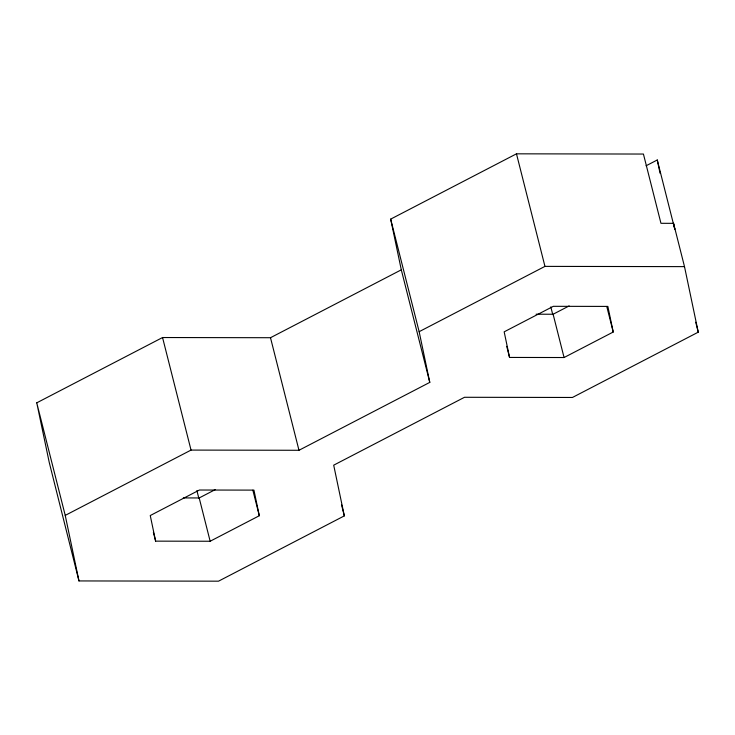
<?xml version="1.0" encoding="UTF-8"?>
<svg xmlns="http://www.w3.org/2000/svg" width="735" height="735" viewBox="0 0 735 735"><rect width="100%" height="100%" fill="white"/><g stroke="black" fill="none" stroke-linecap="round" stroke-linejoin="round"><path stroke-width="1.1" d="M36.75 402.835L162.554 337.53L270.498 337.714L401.301 269.828L390.671 219.122L516.475 153.826L643.428 154.047L660.958 223.311L673.554 223.339L684.505 266.63L698.25 332.165L572.446 397.47L464.502 397.286L333.699 465.172L344.329 515.878L218.525 581.174L78.976 580.935L49.254 462.462L36.75 402.835L65.231 515.391L78.976 580.935M646.074 165.788L657.265 159.982L674.794 229.246L673.554 223.339M65.231 515.391L191.036 450.086L298.98 450.279L429.782 382.384L419.152 331.687L390.671 219.122M419.152 331.687L544.957 266.382L684.505 266.63M183.291 497.926L199.194 497.953L215.245 489.62M536.081 314.212L553.115 314.24L569.166 305.916M210.155 541.245L259.308 515.731L253.933 490.116L199.415 490.024L150.252 515.538L155.627 541.144L210.155 541.245L199.194 497.953M564.067 357.532L613.229 332.018L607.854 306.412L553.326 306.32L504.173 331.834L509.548 357.44L564.067 357.532L553.115 314.24M695.733 322.233L698.25 332.165M606.77 306.486L613.229 332.018M516.475 153.826L544.957 266.382M550.809 306.899L552.757 314.589M506.737 346.341L509.548 357.44M401.301 269.828L429.782 382.384M341.536 504.835L344.329 515.878M270.498 337.714L298.98 450.279M252.849 490.199L259.308 515.731M162.554 337.53L191.036 450.086M196.897 490.603L198.845 498.302M153.376 532.269L155.627 541.144M657.265 159.982L660.039 173.23"/></g></svg>
